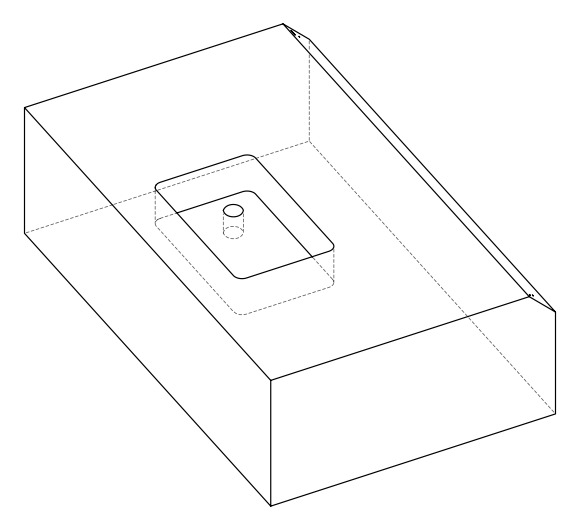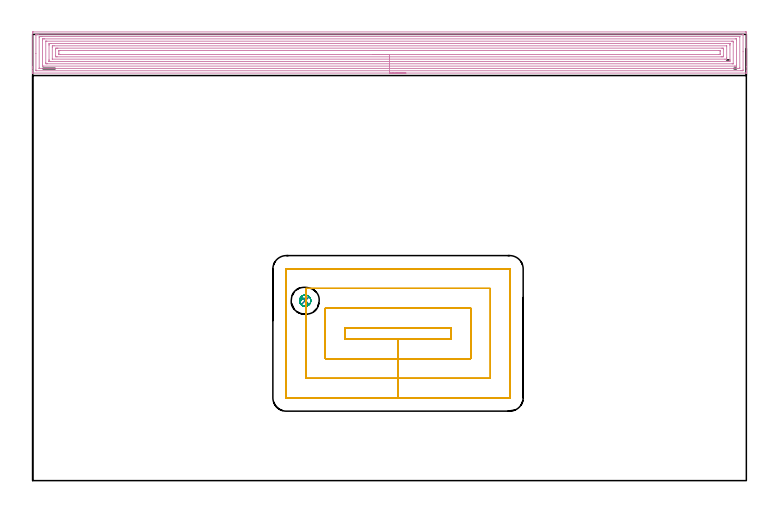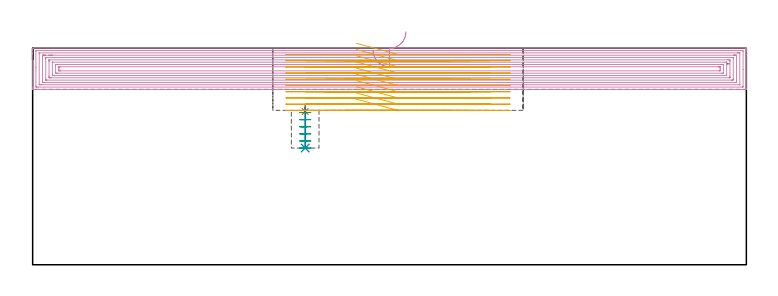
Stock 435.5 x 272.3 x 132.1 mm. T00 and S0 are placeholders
(PLAN: 5 operations, 4 tool changes, 57.6 min)
(1 SPOT_DRILL | STEP1POCKET | NXT0321_9005460120000 | 0.04 min | 4198 mm3)
(2 DRILL_BLIND_HOLE_INTO_CENTER | STEP1POCKET | NXT0301_128 | 0.11 min | 2544 mm3)
(3 MILL_ROUGH_BLIND_HOLE_CONTOUR | STEP1POCKET | NXT0201_013 | Spiral | 0.88 min | 5873 mm3)
(4 AREA_MILL | FG_CHAMFER_SURFACE | UGT0205_001 | 31.79 min | 137175 mm3)
(5 MILL_RECTANGULAR_POCKET | POCKET_RECTANGULAR_STRAIGHT | NXT0201_012 | Follow Part, ap 4, ae 75% | 24.8 min | 539664 mm3)
(TOOL NXT0321_9005460120000 | NC Spot Drill, 142deg, 12mm, Carbide, Uncoated | D12 PA142 FL30 Z2)
(TOOL NXT0301_128 | Carbide Drill 12mm [861.1-1200-036A1-GP GC34] | D12 PA150 FL37.4 Z2)
(TOOL NXT0201_013 | ENDMILL 10mm | D10 FL30 Z4)
(TOOL UGT0205_001 | Chamfer Mill 20 x 3 x 45 deg. | D20 FL50 Z2)
(TOOL NXT0201_012 | ENDMILL 16mm [2P460-1600-NA 1630] | D16 FL38 Z6)
(OP 1 SPOT_DRILL)
G17 G21 G94 G90
T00 M6
G54
G17 G0 G90 X166.3 Y109.8 S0 M3
G43 Z142.1 H0
G94 G81 G98 Z93.473 F250. R97.2
G80
M5
M2
(OP 2 DRILL_BLIND_HOLE_INTO_CENTER)
G17 G21 G94 G90
T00 M6
G54
G17 G0 G90 X166.3 Y109.8 S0 M3
G43 Z142.1 H1
G94 G81 G98 Z71.2 F250. R96.2
G80
M5
M2
(OP 3 MILL_ROUGH_BLIND_HOLE_CONTOUR)
G17 G21 G94 G90
T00 M6
G54
G17 G0 G90 X166.3 Y109.8 S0 M3
G43 Z142.1 H0
Z92.867
G94 G3 X166.737 Y110.625 R0.528 F250.
X165.33 Y111.227 R1.419
X163.427 Y109.123 R2.282
X165.03 Y106.592 R2.545
X169.508 Y108.53 R3.45
X165.03 Y106.592 R-3.45
X167.269 Y107.561 R1.725
X166.3 Y109.8 R1.725
G0 Z88.533
G3 X166.737 Y110.625 R0.528
X165.33 Y111.227 R1.419
X163.427 Y109.123 R2.282
X165.03 Y106.592 R2.545
X169.508 Y108.53 R3.45
X165.03 Y106.592 R-3.45
X167.269 Y107.561 R1.725
X166.3 Y109.8 R1.725
G0 Z84.2
G3 X166.737 Y110.625 R0.528
X165.33 Y111.227 R1.419
X163.427 Y109.123 R2.282
X165.03 Y106.592 R2.545
X169.508 Y108.53 R3.45
X165.03 Y106.592 R-3.45
X167.269 Y107.561 R1.725
X166.3 Y109.8 R1.725
G0 Z79.867
G3 X166.737 Y110.625 R0.528
X165.33 Y111.227 R1.419
X163.427 Y109.123 R2.282
X165.03 Y106.592 R2.545
X169.508 Y108.53 R3.45
X165.03 Y106.592 R-3.45
X167.269 Y107.561 R1.725
X166.3 Y109.8 R1.725
G0 Z75.533
G3 X166.737 Y110.625 R0.528
X165.33 Y111.227 R1.419
X163.427 Y109.123 R2.282
X165.03 Y106.592 R2.545
X169.508 Y108.53 R3.45
X165.03 Y106.592 R-3.45
X167.269 Y107.561 R1.725
X166.3 Y109.8 R1.725
G0 Z71.2
G3 X166.737 Y110.625 R0.528
X165.33 Y111.227 R1.419
X163.427 Y109.123 R2.282
X165.03 Y106.592 R2.545
X169.508 Y108.53 R3.45
X165.03 Y106.592 R-3.45
X167.269 Y107.561 R1.725
X166.3 Y109.8 R1.725
G0 Z142.1
M5
M2
(OP 4 AREA_MILL)
G17 G21 G94 G90
T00 M6
G54
G17 G0 G90 X227.75 Y248.7 S1061 M3
G43 Z142.1 H0
G94 G1 X227.712 Z141.228 F250.
X227.598 Z140.363
X227.409 Z139.512
X227.147 Z138.68
X226.813 Z137.874
X226.41 Z137.1
X225.942 Z136.364
X225.41 Z135.672
X224.821 Z135.029
X224.178 Z134.44
X223.486 Z133.908
X222.75 Z133.44
X221.976 Z133.037
X221.17 Z132.703
X220.338 Z132.441
X219.486 Z132.252
X218.622 Z132.138
X217.75 Z132.1
X0.174
X0.01 Y248.703 Z132.088
X0.007 Y248.74 Z132.051
X0. Y249.13 Z131.669
Y249.45 Z131.35
Y250.141 Z130.654
Y251.376 Z129.421
Y251.919 Z128.876
Y252.536 Z128.259
Y272.976 Z107.822
X0.002 Y273.247 Z107.55
X0.008 Y273.792 Z107.006
X0.071 Y273.794 Z107.004
X0.621 Y273.8 Z107.
X434.879
X435.221 Y273.797 Z107.002
X435.49 Y273.792 Z107.006
X435.5 Y273.519 Z107.279
Y252.536 Z128.259
Y250.141 Z130.654
Y249.45 Z131.35
Y249.13 Z131.669
Y248.742 Z132.049
X435.491 Y248.703 Z132.088
X435.326 Y248.7 Z132.1
X217.75
Y250.114 Z130.686
X2.435 Y250.115 Z130.685
X2.408 Y250.116 Z130.684
X2.01 Y250.141 Z130.659
X2.001 Y250.546 Z130.254
X2. Y260.564 Z120.236
X2.001 Y271.874 Z108.926
X2.01 Y272.359 Z108.441
X2.382 Y272.385 Z108.415
X2.408
X3.274 Y272.386 Z108.414
X433.065 Y272.385 Z108.415
X433.092 Y272.384 Z108.416
X433.49 Y272.359 Z108.441
X433.499 Y271.954 Z108.846
X433.5 Y261.733 Z119.067
X433.499 Y250.626 Z130.174
X433.49 Y250.141 Z130.659
X433.118 Y250.115 Z130.685
X433.092
X432.226 Y250.114 Z130.686
X217.75
Y251.528 Z129.272
X4.195 Y251.529 Z129.271
X4.064 Y251.53 Z129.27
X4.018 Y251.533 Z129.267
X4.012 Y251.534 Z129.266
X4.008 Y251.55 Z129.25
X4.004 Y251.596 Z129.204
X4.001 Y251.725 Z129.075
Y270.581 Z110.219
X4.003 Y270.772 Z110.028
X4.01 Y270.962 Z109.838
X4.195 Y270.965 Z109.835
X4.698 Y270.97 Z109.83
X5.088 Y270.971 Z109.829
X5.589
X431.305
X431.436 Y270.97 Z109.83
X431.482 Y270.967 Z109.833
X431.488 Y270.966 Z109.834
X431.492 Y270.95 Z109.85
X431.496 Y270.904 Z109.896
X431.499 Y270.775 Z110.025
Y251.919 Z128.881
X431.497 Y251.728 Z129.072
X431.49 Y251.538 Z129.262
X431.305 Y251.535 Z129.265
X430.802 Y251.53 Z129.27
X430.412 Y251.529 Z129.271
X429.911 Y251.528 Z129.272
X217.75
Y252.943 Z127.857
X6.739
X6.087 Y252.948 Z127.852
X6.015 Y252.949 Z127.851
X6.01 Y253.043 Z127.757
X6.004 Y253.255 Z127.545
X6. Y253.678 Z127.122
Y268.804 Z111.996
X6.005 Y269.239 Z111.561
X6.01 Y269.456 Z111.344
X6.019 Y269.55 Z111.25
X6.122 Y269.553 Z111.247
X6.875 Y269.557 Z111.243
X7.011
X428.761
X429.413 Y269.552 Z111.248
X429.485 Y269.55 Z111.25
X429.49 Y269.457 Z111.343
X429.496 Y269.245 Z111.555
X429.5 Y268.822 Z111.978
Y253.696 Z127.104
X429.495 Y253.261 Z127.539
X429.49 Y253.044 Z127.756
X429.481 Y252.949 Z127.851
X429.378 Y252.947 Z127.853
X428.625 Y252.943 Z127.857
X428.489
X217.75
Y254.357 Z126.443
X8.892
X8.662 Y254.358 Z126.442
X8.433 Y254.361 Z126.439
X8.01 Y254.372 Z126.428
X8.006 Y254.585 Z126.215
X8. Y255.243 Z125.557
Y267.915 Z112.885
X8.002 Y268.08 Z112.72
X8.005 Y268.12 Z112.68
X8.009 Y268.135 Z112.665
X8.052 Y268.138 Z112.662
X8.204 Y268.142 Z112.658
X8.433 Y268.143 Z112.657
X8.662
X426.608
X426.837 Y268.142 Z112.658
X427.067 Y268.138 Z112.662
X427.49 Y268.128 Z112.672
X427.494 Y267.915 Z112.885
X427.5 Y267.257 Z113.543
Y254.585 Z126.215
X427.498 Y254.42 Z126.38
X427.495 Y254.38 Z126.42
X427.491 Y254.365 Z126.435
X427.448 Y254.362 Z126.438
X427.296 Y254.358 Z126.442
X427.067 Y254.357 Z126.443
X426.837
X217.75
Y255.771 Z125.029
X10.45 Y255.772 Z125.028
X10.149 Y255.773 Z125.027
X10.061 Y255.775 Z125.025
X10.022 Y255.778 Z125.022
X10.01 Y255.794 Z125.006
X10.004 Y255.917 Z124.883
X10.001 Y256.362 Z124.438
X10. Y256.809 Z123.991
Y265.696 Z115.104
X10.002 Y266.138 Z114.662
X10.006 Y266.579 Z114.221
X10.014 Y266.722 Z114.078
X10.153 Y266.724 Z114.076
X10.45 Y266.727 Z114.073
X10.749 Y266.728 Z114.072
X11.343 Y266.729 Z114.071
X425.05 Y266.728 Z114.072
X425.351 Y266.727 Z114.073
X425.439 Y266.725 Z114.075
X425.478 Y266.722 Z114.078
X425.49 Y266.706 Z114.094
X425.496 Y266.583 Z114.217
X425.499 Y266.138 Z114.662
X425.5 Y265.691 Z115.109
Y256.804 Z123.996
X425.498 Y256.362 Z124.438
X425.494 Y255.921 Z124.879
X425.486 Y255.778 Z125.022
X425.347 Y255.776 Z125.024
X425.05 Y255.773 Z125.027
X424.751 Y255.771 Z125.029
X424.157
X217.75
Y257.185 Z123.615
X12.171 Y257.186 Z123.614
X12.039 Y257.19 Z123.61
X12.009 Y257.192 Z123.608
X12.006 Y257.198 Z123.602
X12.002 Y257.217 Z123.583
X12.001 Y257.251 Z123.549
X12. Y257.486 Z123.314
X12.001 Y264.595 Z116.205
X12.008 Y265.249 Z115.551
X12.01 Y265.301 Z115.499
X12.105 Y265.31 Z115.49
X12.172 Y265.313 Z115.487
X12.237 Y265.314 Z115.486
X13.064 Y265.315 Z115.485
X423.329 Y265.314 Z115.486
X423.461 Y265.31 Z115.49
X423.491 Y265.308 Z115.492
X423.494 Y265.302 Z115.498
X423.498 Y265.283 Z115.517
X423.499 Y265.249 Z115.551
X423.5 Y265.014 Z115.786
X423.499 Y257.905 Z122.895
X423.492 Y257.251 Z123.549
X423.49 Y257.199 Z123.601
X423.395 Y257.19 Z123.61
X423.328 Y257.187 Z123.613
X423.263 Y257.186 Z123.614
X422.436 Y257.185 Z123.615
X217.75
Y258.599 Z122.201
X14.917 Y258.6 Z122.2
X14.453 Y258.601 Z122.199
X14.024 Y258.607 Z122.193
X14.001 Y259.028 Z121.772
X14. Y259.052 Z121.748
X14.001 Y263.495 Z117.305
X14.024 Y263.893 Z116.907
X14.488 Y263.899 Z116.901
X14.917 Y263.9 Z116.9
X15.38
X420.583
X421.047 Y263.899 Z116.901
X421.476 Y263.893 Z116.907
X421.499 Y263.472 Z117.328
X421.5 Y263.448 Z117.352
X421.499 Y259.005 Z121.795
X421.476 Y258.607 Z122.193
X421.012 Y258.601 Z122.199
X420.583 Y258.6 Z122.2
X420.12 Y258.599 Z122.201
X217.75
Y260.014 Z120.786
X16.607
X16.269 Y260.016 Z120.784
X16.1 Y260.018 Z120.782
X16.023 Y260.02 Z120.78
X16.01 Y260.071 Z120.729
X16.001 Y260.616 Z120.184
Y261.694 Z119.106
X16.009 Y262.386 Z118.414
X16.017 Y262.479 Z118.321
X16.107 Y262.481 Z118.319
X16.306 Y262.484 Z118.316
X16.704 Y262.486 Z118.314
X16.802
X418.893
X419.231 Y262.484 Z118.316
X419.4 Y262.482 Z118.318
X419.477 Y262.479 Z118.321
X419.49 Y262.429 Z118.371
X419.499 Y261.884 Z118.916
Y260.806 Z119.994
X419.491 Y260.114 Z120.686
X419.483 Y260.021 Z120.779
X419.393 Y260.018 Z120.782
X419.194 Y260.016 Z120.784
X418.796 Y260.014 Z120.786
X418.698
X217.75
X216.878 Z120.824
X216.014 Z120.938
X215.162 Z121.127
X214.33 Z121.389
X213.524 Z121.723
X212.75 Z122.126
X212.014 Z122.595
X211.322 Z123.126
X210.679 Z123.715
X210.09 Z124.358
X209.558 Z125.051
X209.09 Z125.786
X208.687 Z126.56
X208.353 Z127.366
X208.091 Z128.198
X207.902 Z129.05
X207.788 Z129.915
X207.75 Z130.786
G0 Z142.1
M5
M2
(OP 5 MILL_RECTANGULAR_POCKET)
G17 G21 G94 G90
T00 M6
G54
G17 G0 G90 X197.609 Y86.4 S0 M3
G43 Z142.1 H1
Z135.1
G94 G1 X222.95 Z128.31 F250.
X255.3 F500.
Y93.3
X190.6
Y86.4
X222.95
Y74.4
X267.3
Y105.3
X178.6
Y74.4
X222.95
Y62.4
X279.3
Y117.3
X166.6
Y62.4
X222.95
Y50.4
X291.1
G3 X291.3 Y50.6 R0.2
G1 Y129.1
G3 X291.1 Y129.3 R0.2
G1 X154.8
G3 X154.6 Y129.1 R0.2
G1 Y50.6
G3 X154.8 Y50.4 R0.2
G1 X222.95
X223.95
G0 X197.609 Y86.4 Z131.31
G1 X222.95 Z124.52 F250.
X255.3 F500.
Y93.3
X190.6
Y86.4
X222.95
Y74.4
X267.3
Y105.3
X178.6
Y74.4
X222.95
Y62.4
X279.3
Y117.3
X166.6
Y62.4
X222.95
Y50.4
X291.1
G3 X291.3 Y50.6 R0.2
G1 Y129.1
G3 X291.1 Y129.3 R0.2
G1 X154.8
G3 X154.6 Y129.1 R0.2
G1 Y50.6
G3 X154.8 Y50.4 R0.2
G1 X222.95
X223.95
G0 X197.609 Y86.4 Z127.52
G1 X222.95 Z120.73 F250.
X255.3 F500.
Y93.3
X190.6
Y86.4
X222.95
Y74.4
X267.3
Y105.3
X178.6
Y74.4
X222.95
Y62.4
X279.3
Y117.3
X166.6
Y62.4
X222.95
Y50.4
X291.1
G3 X291.3 Y50.6 R0.2
G1 Y129.1
G3 X291.1 Y129.3 R0.2
G1 X154.8
G3 X154.6 Y129.1 R0.2
G1 Y50.6
G3 X154.8 Y50.4 R0.2
G1 X222.95
X223.95
G0 X197.609 Y86.4 Z123.73
G1 X222.95 Z116.94 F250.
X255.3 F500.
Y93.3
X190.6
Y86.4
X222.95
Y74.4
X267.3
Y105.3
X178.6
Y74.4
X222.95
Y62.4
X279.3
Y117.3
X166.6
Y62.4
X222.95
Y50.4
X291.1
G3 X291.3 Y50.6 R0.2
G1 Y129.1
G3 X291.1 Y129.3 R0.2
G1 X154.8
G3 X154.6 Y129.1 R0.2
G1 Y50.6
G3 X154.8 Y50.4 R0.2
G1 X222.95
X223.95
G0 X197.609 Y86.4 Z119.94
G1 X222.95 Z113.15 F250.
X255.3 F500.
Y93.3
X190.6
Y86.4
X222.95
Y74.4
X267.3
Y105.3
X178.6
Y74.4
X222.95
Y62.4
X279.3
Y117.3
X166.6
Y62.4
X222.95
Y50.4
X291.1
G3 X291.3 Y50.6 R0.2
G1 Y129.1
G3 X291.1 Y129.3 R0.2
G1 X154.8
G3 X154.6 Y129.1 R0.2
G1 Y50.6
G3 X154.8 Y50.4 R0.2
G1 X222.95
X223.95
G0 X197.609 Y86.4 Z116.15
G1 X222.95 Z109.36 F250.
X255.3 F500.
Y93.3
X190.6
Y86.4
X222.95
Y74.4
X267.3
Y105.3
X178.6
Y74.4
X222.95
Y62.4
X279.3
Y117.3
X166.6
Y62.4
X222.95
Y50.4
X291.1
G3 X291.3 Y50.6 R0.2
G1 Y129.1
G3 X291.1 Y129.3 R0.2
G1 X154.8
G3 X154.6 Y129.1 R0.2
G1 Y50.6
G3 X154.8 Y50.4 R0.2
G1 X222.95
X223.95
G0 X197.609 Y86.4 Z112.36
G1 X222.95 Z105.57 F250.
X255.3 F500.
Y93.3
X190.6
Y86.4
X222.95
Y74.4
X267.3
Y105.3
X178.6
Y74.4
X222.95
Y62.4
X279.3
Y117.3
X166.6
Y62.4
X222.95
Y50.4
X291.1
G3 X291.3 Y50.6 R0.2
G1 Y129.1
G3 X291.1 Y129.3 R0.2
G1 X154.8
G3 X154.6 Y129.1 R0.2
G1 Y50.6
G3 X154.8 Y50.4 R0.2
G1 X222.95
X223.95
G0 X197.609 Y86.4 Z108.57
G1 X222.95 Z101.78 F250.
X255.3 F500.
Y93.3
X190.6
Y86.4
X222.95
Y74.4
X267.3
Y105.3
X178.6
Y74.4
X222.95
Y62.4
X279.3
Y117.3
X166.6
Y62.4
X222.95
Y50.4
X291.1
G3 X291.3 Y50.6 R0.2
G1 Y129.1
G3 X291.1 Y129.3 R0.2
G1 X154.8
G3 X154.6 Y129.1 R0.2
G1 Y50.6
G3 X154.8 Y50.4 R0.2
G1 X222.95
X223.95
G0 X197.609 Y86.4 Z104.78
G1 X222.95 Z97.99 F250.
X255.3 F500.
Y93.3
X190.6
Y86.4
X222.95
Y74.4
X267.3
Y105.3
X178.6
Y74.4
X222.95
Y62.4
X279.3
Y117.3
X166.6
Y62.4
X222.95
Y50.4
X291.1
G3 X291.3 Y50.6 R0.2
G1 Y129.1
G3 X291.1 Y129.3 R0.2
G1 X154.8
G3 X154.6 Y129.1 R0.2
G1 Y50.6
G3 X154.8 Y50.4 R0.2
G1 X222.95
X223.95
G0 X197.609 Y86.4 Z100.99
G1 X222.95 Z94.2 F250.
X255.3 F500.
Y93.3
X190.6
Y86.4
X222.95
Y74.4
X267.3
Y105.3
X178.6
Y74.4
X222.95
Y62.4
X279.3
Y117.3
X166.6
Y62.4
X222.95
Y50.4
X291.1
G3 X291.3 Y50.6 R0.2
G1 Y129.1
G3 X291.1 Y129.3 R0.2
G1 X154.8
G3 X154.6 Y129.1 R0.2
G1 Y50.6
G3 X154.8 Y50.4 R0.2
G1 X222.95
X223.95
G0 Z142.1
M5
M2
